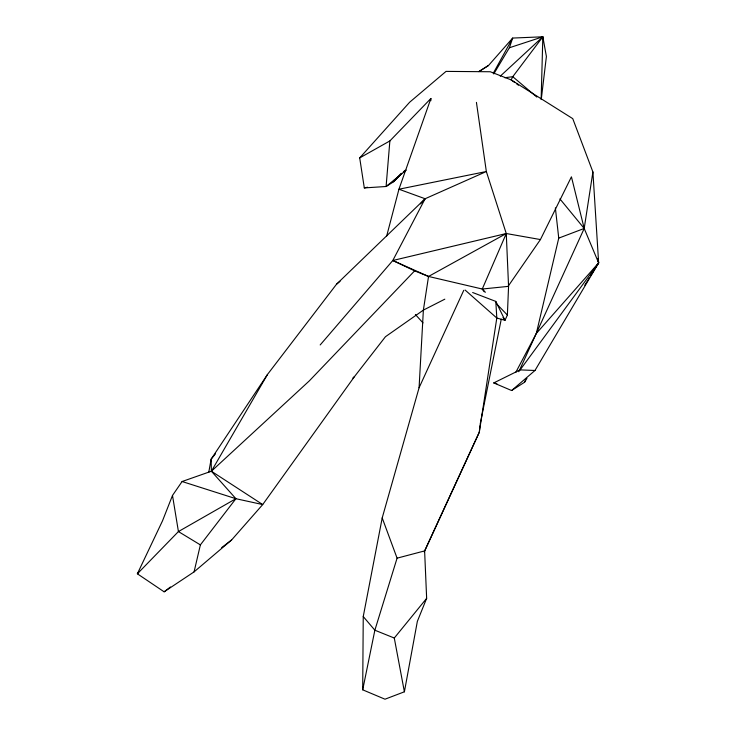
<?xml version="1.0" encoding="UTF-8"?>
<svg xmlns="http://www.w3.org/2000/svg" width="736" height="736" viewBox="0 0 736 736"><rect width="100%" height="100%" fill="white"/><g stroke="black" fill="none" stroke-linecap="round" stroke-linejoin="round"><path stroke-width="1.1" d="M472.65 292.514L495.806 301.41L496.809 318.026L479.302 432.225L424.617 550.905L426.65 598.35L417.34 621.414L404.395 691.803L384.992 699.2L362.701 689.816L363.244 616.556L382.205 517.923L419.078 387.762L463.754 290.315M541.144 99.562L542.837 36.8L512.679 38.06L488.529 65.467L478.869 71.64M430.827 100.74L430.9 98.486L389.868 140.935L359.702 157.918L364.302 187.919L386.096 186.502L393.576 181.774L401.681 173.641M465.088 290.03L496.809 318.026L504.997 320.316L507.38 315.045L508.567 286.35L506.267 233.533L486.34 171.525L476.431 102.378M419.078 387.762L423.375 310.114L428.536 276.451L506.267 233.533L540.426 239.559L571.43 176.815L584.2 228.464L598.635 262.899L534.98 370.484L511.612 390.531L493.746 382.922L520.122 369.886L598.635 262.899L592.903 171.948L572.746 118.643L511.143 79.884L490.296 71.751L446.034 71.392L409.639 102.24L359.702 157.918M389.868 140.935L386.096 186.502L406.263 170.108M480.019 425.491L479.302 432.225L424.249 551.963M506 235.787L506.267 233.533L392.803 260.498L320.178 344.954M541.383 98.431L546.397 56.479L542.837 36.8L509.386 47.757L493.755 73.95M592.903 171.948L584.2 228.464L518.816 371.717M208.757 472.365L211.131 459.163L267.518 374.422L336.508 284.252L425.114 198.748L486.34 171.525L398.949 189.216L386.658 236.1M480.13 424.368L501.262 319.185M362.701 689.816L374.863 630.209L397.081 558.164L382.205 517.923M508.567 286.35L482.264 289.027L428.536 276.451L414.626 270.857L309.286 380.908L211.388 471.224L182.096 481.519L172.5 495.448L162.509 520.84L137.365 573.795L164.137 591.818L194.074 571.881L200.376 544.888L235.906 498.704L262.706 504.574L354.55 376.492L385.443 336.729L423.375 310.114L444.82 299.175M515.752 372.434L536.332 333.445L558.744 238.124L555.367 207.892M509.386 47.757L512.679 38.06L493.276 73.269M430.9 98.486L398.949 189.216L425.114 198.748L392.803 260.498L414.626 270.857M484.27 291.787L482.264 289.027L506.267 233.533M394.524 179.685L393.576 181.774L401.258 173.282M511.612 390.531L524.547 382.26L525.495 380.19M267.518 374.422L211.388 471.224L235.906 498.704L178.425 531.567L137.365 573.795L138.745 571.973M524.547 382.26L526.958 378.378M584.78 285.218L589.6 277.463M590.806 275.522L598.635 262.899L598.046 258.391M508.19 286.184L540.426 239.559M215.473 453.827L211.131 459.163L211.388 471.224L262.706 504.574L231.619 539.957L194.074 571.881M404.395 691.803L394.284 638.029L426.65 598.35M536.332 333.445L598.635 262.899L597.954 260.728M420.532 203.844L425.114 198.748M403.3 172.022L404.92 170.393M500.278 76.167L542.837 36.8L512.762 76.691L511.143 79.884L514.814 82.542M352.857 378.037L354.55 376.492M336.508 284.252L340.014 281.308M164.137 591.818L170.43 586.978M221.72 547.566L231.619 539.957M478.98 71.493L488.529 65.467M558.744 238.124L584.2 228.464L559.921 198.913M397.081 558.164L424.617 550.905M364.302 187.919L367.558 187.238M504.786 77.722L512.762 76.691L536.82 97.06M520.122 369.886L534.98 370.484M493.746 382.922L496.874 383.677M182.096 481.519L235.906 498.704M394.284 638.029L374.863 630.209L363.244 616.556M392.803 260.498L428.536 276.451M200.376 544.888L178.425 531.567L172.5 495.448M516.644 83.876L518.475 85.201M482.264 289.027L485.401 292.275M496.395 303.664L507.38 315.045M415.398 314.52L423.016 322.902M502.992 317.556L504.997 320.316L495.806 301.41"/></g></svg>
